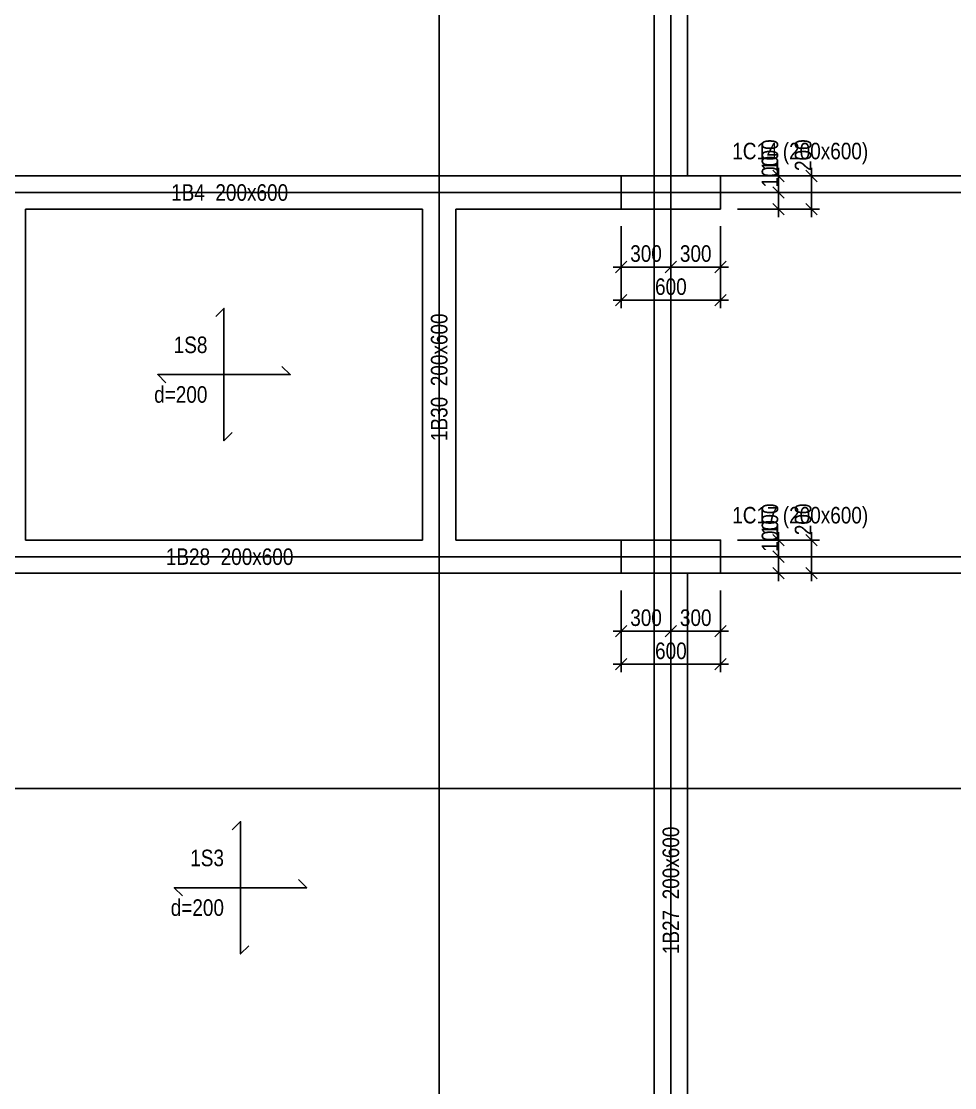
# Model space of a CAD drawing. Extents: x 0 to 206258, y -403073 to 0.
# Drawn here: x 37310 to 42949, y -32100 to -25658 of the extents above; entities that cross this region are included whole.
import ezdxf
from ezdxf.enums import TextEntityAlignment as Align
from ezdxf.lldxf.tags import DXFTag

# ---------------------------------------------------------------- set-up
doc = ezdxf.new("R2010")
doc.units = 0
doc.header["$LTSCALE"] = 1000
for name, color, linetype in [('Axis Line(Dir 1)', 8, 'CENTER2'), ('Axis Line(Dir 2)', 150, 'CENTER2'), ('Column Line', 7, 'Continuous'), ('Dimension Line', 5, 'Continuous'), ('Slab Edge Line', 5, 'Continuous'), ('Slab Label', 5, 'Continuous')]:
    doc.layers.add(name, color=color, linetype=linetype)
for name, color, linetype, true_color in [('Beam Label', 159, 'Continuous', 0x35424f), ('Beam Line', 159, 'HIDDEN2', 0x35424f), ('Column Label', 159, 'Continuous', 0x35424f), ('Ghost Axis Line', 254, 'Continuous', 0xbebebe)]:
    doc.layers.add(name, color=color, linetype=linetype, true_color=true_color)
doc.styles.add('Beam Label', font='ARIALN.TTF', dxfattribs={"height": 100})
doc.styles.add('Column Label', font='ARIALN.TTF', dxfattribs={"height": 100})
doc.styles.add('Dimension Text', font='ARIALN.TTF', dxfattribs={"height": 100})
doc.styles.add('Slab Label', font='ARIALN.TTF', dxfattribs={"height": 100})
tags = doc.linetypes.add('CENTER2', pattern=[1.125, 0.75, -0.125, 0.125, -0.125]).pattern_tags.tags
tags[10:11] = [DXFTag(74, 4), DXFTag(75, 0), DXFTag(340, '0'), DXFTag(46, 0.0), DXFTag(50, 0.0), DXFTag(44, 0.0), DXFTag(45, 0.0)]
tags[8:9] = [DXFTag(74, 4), DXFTag(75, 0), DXFTag(340, '0'), DXFTag(46, 0.0), DXFTag(50, 0.0), DXFTag(44, 0.0), DXFTag(45, 0.0)]
tags[6:7] = [DXFTag(74, 4), DXFTag(75, 0), DXFTag(340, '0'), DXFTag(46, 0.0), DXFTag(50, 0.0), DXFTag(44, 0.0), DXFTag(45, 0.0)]
tags[4:5] = [DXFTag(74, 4), DXFTag(75, 0), DXFTag(340, '0'), DXFTag(46, 0.0), DXFTag(50, 0.0), DXFTag(44, 0.0), DXFTag(45, 0.0)]
tags = doc.linetypes.add('HIDDEN2', pattern=[0.1875, 0.125, -0.0625]).pattern_tags.tags
tags[6:7] = [DXFTag(74, 4), DXFTag(75, 0), DXFTag(340, '0'), DXFTag(46, 0.0), DXFTag(50, 0.0), DXFTag(44, 0.0), DXFTag(45, 0.0)]
tags[4:5] = [DXFTag(74, 4), DXFTag(75, 0), DXFTag(340, '0'), DXFTag(46, 0.0), DXFTag(50, 0.0), DXFTag(44, 0.0), DXFTag(45, 0.0)]
doc.dimstyles.get("Standard").update_dxf_attribs({"dimtxt": 100, "dimasz": 30, "dimexe": 48.3, "dimexo": 103.5, "dimgap": 30, "dimtad": 1, "dimtoh": 1, "dimdec": 1, "dimdsep": 46, "dimtxsty": 'Dimension Text', "dimblk": 'PCDIM_TICK', "dimcen": 0.09, "dimclrd": 5, "dimclre": 5, "dimclrt": 5, "dimadec": 1, "dimazin": 0, "dimtp": 1, "dimtm": 1, "dimtfac": 1, "dimtdec": 4, "dimtofl": 0, "dimtmove": 0, "dimatfit": 3, "dimfxl": 1, "dimtolj": 1, "dimtzin": 0, "dimarcsym": 0})

# ---------------------------------------------------------------- blocks, each defined once
blk = doc.blocks.new('PCDIM_TICK')
at = {"layer": 'Dimension Line', "color": 0, "transparency": 33554687}
for p, q in [((1.15, 1.15), (-1.15, -1.15)), ((1.61, 0), (0, 0))]:
    blk.add_line(p, q, dxfattribs=at)
blk = doc.blocks.new('*U459')
at = {"layer": 'Dimension Line', "color": 5, "true_color": 0x0000ff, "transparency": 16777216}
for p, q in [((40934.3, -26895.7), (40934.3, -27190.5)), ((41234.3, -26895.7), (41234.3, -27190.5)), ((40934.3, -27142.2), (41234.3, -27142.2))]:
    blk.add_line(p, q, dxfattribs=at)
at = {"layer": 'Dimension Line', "color": 5, "true_color": 0x0000ff, "transparency": 16777216, "xscale": 30, "yscale": 30, "rotation": 180.0000000000004}
blk.add_blockref('PCDIM_TICK', (40934.3, -27142.2), dxfattribs=at)
at = {"layer": 'Dimension Line', "color": 5, "true_color": 0x0000ff, "transparency": 16777216, "xscale": 30, "yscale": 30}
blk.add_blockref('PCDIM_TICK', (41234.3, -27142.2), dxfattribs=at)
at = {"layer": 'Dimension Line', "color": 5, "true_color": 0x0000ff, "transparency": 16777216, "insert": (41084.3, -27112.2), "char_height": 100, "width": 181.501, "attachment_point": 8, "style": 'Dimension Text'}
blk.add_mtext('300', dxfattribs=at)
blk = doc.blocks.new('*U460')
at = {"layer": 'Dimension Line', "color": 5, "true_color": 0x0000ff, "transparency": 16777216}
for p, q in [((41234.3, -26895.7), (41234.3, -27190.5)), ((41534.3, -26895.7), (41534.3, -27190.5)), ((41234.3, -27142.2), (41534.3, -27142.2))]:
    blk.add_line(p, q, dxfattribs=at)
at = {"layer": 'Dimension Line', "color": 5, "true_color": 0x0000ff, "transparency": 16777216, "xscale": 30, "yscale": 30, "rotation": 180.0000000000004}
blk.add_blockref('PCDIM_TICK', (41234.3, -27142.2), dxfattribs=at)
at = {"layer": 'Dimension Line', "color": 5, "true_color": 0x0000ff, "transparency": 16777216, "xscale": 30, "yscale": 30}
blk.add_blockref('PCDIM_TICK', (41534.3, -27142.2), dxfattribs=at)
at = {"layer": 'Dimension Line', "color": 5, "true_color": 0x0000ff, "transparency": 16777216, "insert": (41384.3, -27112.2), "char_height": 100, "width": 181.501, "attachment_point": 8, "style": 'Dimension Text'}
blk.add_mtext('300', dxfattribs=at)
blk = doc.blocks.new('*U461')
at = {"layer": 'Dimension Line', "color": 5, "true_color": 0x0000ff, "transparency": 16777216}
for p, q in [((40934.3, -26895.7), (40934.3, -27390.5)), ((41534.3, -26895.7), (41534.3, -27390.5)), ((40934.3, -27342.2), (41534.3, -27342.2))]:
    blk.add_line(p, q, dxfattribs=at)
at = {"layer": 'Dimension Line', "color": 5, "true_color": 0x0000ff, "transparency": 16777216, "xscale": 30, "yscale": 30, "rotation": 180.0000000000004}
blk.add_blockref('PCDIM_TICK', (40934.3, -27342.2), dxfattribs=at)
at = {"layer": 'Dimension Line', "color": 5, "true_color": 0x0000ff, "transparency": 16777216, "xscale": 30, "yscale": 30}
blk.add_blockref('PCDIM_TICK', (41534.3, -27342.2), dxfattribs=at)
at = {"layer": 'Dimension Line', "color": 5, "true_color": 0x0000ff, "transparency": 16777216, "insert": (41234.3, -27312.2), "char_height": 100, "width": 181.97, "attachment_point": 8, "style": 'Dimension Text'}
blk.add_mtext('600', dxfattribs=at)
blk = doc.blocks.new('*U462')
at = {"layer": 'Dimension Line', "color": 5, "true_color": 0x0000ff, "transparency": 16777216}
for p, q in [((41884.3, -26692.2), (41884.3, -26662.2)), ((41637.8, -26692.2), (41932.6, -26692.2)), ((41884.3, -26792.2), (41884.3, -26692.2)), ((41637.8, -26792.2), (41932.6, -26792.2))]:
    blk.add_line(p, q, dxfattribs=at)
at = {"layer": 'Dimension Line', "color": 5, "true_color": 0x0000ff, "transparency": 16777216, "xscale": 30, "yscale": 30}
for p, rotation in [((41884.3, -26692.2), 89.99999999999447), ((41884.3, -26792.2), 269.9999999999834)]:
    blk.add_blockref('PCDIM_TICK', p, dxfattribs=dict(at, rotation=rotation))
at = {"layer": 'Dimension Line', "color": 5, "true_color": 0x0000ff, "transparency": 16777216, "insert": (41884.3, -26662.2), "char_height": 100, "width": 173.928, "attachment_point": 7, "rotation": 90, "style": 'Dimension Text'}
blk.add_mtext('100', dxfattribs=at)
blk = doc.blocks.new('*U463')
at = {"layer": 'Dimension Line', "color": 5, "true_color": 0x0000ff, "transparency": 16777216}
for p, q in [((41637.8, -26592.2), (41932.6, -26592.2)), ((41884.3, -26592.2), (41884.3, -26562.2)), ((41884.3, -26692.2), (41884.3, -26592.2)), ((41637.8, -26692.2), (41932.6, -26692.2))]:
    blk.add_line(p, q, dxfattribs=at)
at = {"layer": 'Dimension Line', "color": 5, "true_color": 0x0000ff, "transparency": 16777216, "xscale": 30, "yscale": 30}
for p, rotation in [((41884.3, -26592.2), 89.99999999999447), ((41884.3, -26692.2), 269.9999999999834)]:
    blk.add_blockref('PCDIM_TICK', p, dxfattribs=dict(at, rotation=rotation))
at = {"layer": 'Dimension Line', "color": 5, "true_color": 0x0000ff, "transparency": 16777216, "insert": (41884.3, -26562.2), "char_height": 100, "width": 173.928, "attachment_point": 7, "rotation": 90, "style": 'Dimension Text'}
blk.add_mtext('100', dxfattribs=at)
blk = doc.blocks.new('*U464')
at = {"layer": 'Dimension Line', "color": 5, "true_color": 0x0000ff, "transparency": 16777216}
for p, q in [((41637.8, -26592.2), (42132.6, -26592.2)), ((42084.3, -26592.2), (42084.3, -26562.2)), ((42084.3, -26792.2), (42084.3, -26592.2)), ((41637.8, -26792.2), (42132.6, -26792.2))]:
    blk.add_line(p, q, dxfattribs=at)
at = {"layer": 'Dimension Line', "color": 5, "true_color": 0x0000ff, "transparency": 16777216, "xscale": 30, "yscale": 30}
for p, rotation in [((42084.3, -26592.2), 89.99999999999447), ((42084.3, -26792.2), 269.9999999999834)]:
    blk.add_blockref('PCDIM_TICK', p, dxfattribs=dict(at, rotation=rotation))
at = {"layer": 'Dimension Line', "color": 5, "true_color": 0x0000ff, "transparency": 16777216, "insert": (42084.3, -26562.2), "char_height": 100, "width": 182.775, "attachment_point": 7, "rotation": 90, "style": 'Dimension Text'}
blk.add_mtext('200', dxfattribs=at)
blk = doc.blocks.new('*U471')
at = {"layer": 'Dimension Line', "color": 5, "true_color": 0x0000ff, "transparency": 16777216}
for p, q in [((40934.3, -29095.7), (40934.3, -29390.5)), ((41234.3, -29095.7), (41234.3, -29390.5)), ((40934.3, -29342.2), (41234.3, -29342.2))]:
    blk.add_line(p, q, dxfattribs=at)
at = {"layer": 'Dimension Line', "color": 5, "true_color": 0x0000ff, "transparency": 16777216, "xscale": 30, "yscale": 30, "rotation": 180.0000000000004}
blk.add_blockref('PCDIM_TICK', (40934.3, -29342.2), dxfattribs=at)
at = {"layer": 'Dimension Line', "color": 5, "true_color": 0x0000ff, "transparency": 16777216, "xscale": 30, "yscale": 30}
blk.add_blockref('PCDIM_TICK', (41234.3, -29342.2), dxfattribs=at)
at = {"layer": 'Dimension Line', "color": 5, "true_color": 0x0000ff, "transparency": 16777216, "insert": (41084.3, -29312.2), "char_height": 100, "width": 181.501, "attachment_point": 8, "style": 'Dimension Text'}
blk.add_mtext('300', dxfattribs=at)
blk = doc.blocks.new('*U472')
at = {"layer": 'Dimension Line', "color": 5, "true_color": 0x0000ff, "transparency": 16777216}
for p, q in [((41234.3, -29095.7), (41234.3, -29390.5)), ((41534.3, -29095.7), (41534.3, -29390.5)), ((41234.3, -29342.2), (41534.3, -29342.2))]:
    blk.add_line(p, q, dxfattribs=at)
at = {"layer": 'Dimension Line', "color": 5, "true_color": 0x0000ff, "transparency": 16777216, "xscale": 30, "yscale": 30, "rotation": 180.0000000000004}
blk.add_blockref('PCDIM_TICK', (41234.3, -29342.2), dxfattribs=at)
at = {"layer": 'Dimension Line', "color": 5, "true_color": 0x0000ff, "transparency": 16777216, "xscale": 30, "yscale": 30}
blk.add_blockref('PCDIM_TICK', (41534.3, -29342.2), dxfattribs=at)
at = {"layer": 'Dimension Line', "color": 5, "true_color": 0x0000ff, "transparency": 16777216, "insert": (41384.3, -29312.2), "char_height": 100, "width": 181.501, "attachment_point": 8, "style": 'Dimension Text'}
blk.add_mtext('300', dxfattribs=at)
blk = doc.blocks.new('*U473')
at = {"layer": 'Dimension Line', "color": 5, "true_color": 0x0000ff, "transparency": 16777216}
for p, q in [((40934.3, -29095.7), (40934.3, -29590.5)), ((41534.3, -29095.7), (41534.3, -29590.5)), ((40934.3, -29542.2), (41534.3, -29542.2))]:
    blk.add_line(p, q, dxfattribs=at)
at = {"layer": 'Dimension Line', "color": 5, "true_color": 0x0000ff, "transparency": 16777216, "xscale": 30, "yscale": 30, "rotation": 180.0000000000004}
blk.add_blockref('PCDIM_TICK', (40934.3, -29542.2), dxfattribs=at)
at = {"layer": 'Dimension Line', "color": 5, "true_color": 0x0000ff, "transparency": 16777216, "xscale": 30, "yscale": 30}
blk.add_blockref('PCDIM_TICK', (41534.3, -29542.2), dxfattribs=at)
at = {"layer": 'Dimension Line', "color": 5, "true_color": 0x0000ff, "transparency": 16777216, "insert": (41234.3, -29512.2), "char_height": 100, "width": 181.97, "attachment_point": 8, "style": 'Dimension Text'}
blk.add_mtext('600', dxfattribs=at)
blk = doc.blocks.new('*U474')
at = {"layer": 'Dimension Line', "color": 5, "true_color": 0x0000ff, "transparency": 16777216}
for p, q in [((41637.8, -28892.2), (41932.6, -28892.2)), ((41884.3, -28892.2), (41884.3, -28862.2)), ((41884.3, -28992.2), (41884.3, -28892.2)), ((41637.8, -28992.2), (41932.6, -28992.2))]:
    blk.add_line(p, q, dxfattribs=at)
at = {"layer": 'Dimension Line', "color": 5, "true_color": 0x0000ff, "transparency": 16777216, "xscale": 30, "yscale": 30}
for p, rotation in [((41884.3, -28892.2), 89.99999999999447), ((41884.3, -28992.2), 269.9999999999834)]:
    blk.add_blockref('PCDIM_TICK', p, dxfattribs=dict(at, rotation=rotation))
at = {"layer": 'Dimension Line', "color": 5, "true_color": 0x0000ff, "transparency": 16777216, "insert": (41884.3, -28862.2), "char_height": 100, "width": 173.928, "attachment_point": 7, "rotation": 90, "style": 'Dimension Text'}
blk.add_mtext('100', dxfattribs=at)
blk = doc.blocks.new('*U475')
at = {"layer": 'Dimension Line', "color": 5, "true_color": 0x0000ff, "transparency": 16777216}
for p, q in [((41637.8, -28792.2), (41932.6, -28792.2)), ((41884.3, -28792.2), (41884.3, -28762.2)), ((41884.3, -28892.2), (41884.3, -28792.2)), ((41637.8, -28892.2), (41932.6, -28892.2))]:
    blk.add_line(p, q, dxfattribs=at)
at = {"layer": 'Dimension Line', "color": 5, "true_color": 0x0000ff, "transparency": 16777216, "xscale": 30, "yscale": 30}
for p, rotation in [((41884.3, -28792.2), 89.99999999999447), ((41884.3, -28892.2), 269.9999999999834)]:
    blk.add_blockref('PCDIM_TICK', p, dxfattribs=dict(at, rotation=rotation))
at = {"layer": 'Dimension Line', "color": 5, "true_color": 0x0000ff, "transparency": 16777216, "insert": (41884.3, -28762.2), "char_height": 100, "width": 173.928, "attachment_point": 7, "rotation": 90, "style": 'Dimension Text'}
blk.add_mtext('100', dxfattribs=at)
blk = doc.blocks.new('*U476')
at = {"layer": 'Dimension Line', "color": 5, "true_color": 0x0000ff, "transparency": 16777216}
for p, q in [((41637.8, -28792.2), (42132.6, -28792.2)), ((42084.3, -28792.2), (42084.3, -28762.2)), ((42084.3, -28992.2), (42084.3, -28792.2)), ((41637.8, -28992.2), (42132.6, -28992.2))]:
    blk.add_line(p, q, dxfattribs=at)
at = {"layer": 'Dimension Line', "color": 5, "true_color": 0x0000ff, "transparency": 16777216, "xscale": 30, "yscale": 30}
for p, rotation in [((42084.3, -28792.2), 89.99999999999447), ((42084.3, -28992.2), 269.9999999999834)]:
    blk.add_blockref('PCDIM_TICK', p, dxfattribs=dict(at, rotation=rotation))
at = {"layer": 'Dimension Line', "color": 5, "true_color": 0x0000ff, "transparency": 16777216, "insert": (42084.3, -28762.2), "char_height": 100, "width": 182.775, "attachment_point": 7, "rotation": 90, "style": 'Dimension Text'}
blk.add_mtext('200', dxfattribs=at)

msp = doc.modelspace()

# ---------------------------------------------------------------- linework, layer by layer
at = {"layer": 'Axis Line(Dir 1)', "transparency": 33554687}
for points in [[(34034.29, -26692.207), (51834.29, -26692.207)], [(34034.29, -28892.207), (51834.29, -28892.207)], [(34034.29, -30292.207), (51834.29, -30292.207)]]:
    msp.add_lwpolyline(points, dxfattribs=at)
at = {"layer": 'Axis Line(Dir 2)', "transparency": 33554687}
for points in [[(39834.29, -38092.207), (39834.29, -14292.207)], [(41234.29, -38092.207), (41234.29, -14292.207)]]:
    msp.add_lwpolyline(points, dxfattribs=at)
at = {"layer": 'Beam Line', "transparency": 33554687}
for points in [[(41134.29, -26592.207), (41134.29, -21492.207)], [(41334.29, -26592.207), (41334.29, -21492.207)], [(36334.29, -26592.207), (40934.29, -26592.207)], [(37334.29, -26792.207), (39734.29, -26792.207)], [(37334.29, -28792.207), (37334.29, -26792.207)], [(39734.29, -28792.207), (39734.29, -26792.207)], [(39934.29, -26792.207), (40934.29, -26792.207)], [(39934.29, -28792.207), (39934.29, -26792.207)], [(37334.29, -28792.207), (39734.29, -28792.207)], [(39934.29, -28792.207), (40934.29, -28792.207)], [(36334.29, -28992.207), (40934.29, -28992.207)], [(41134.29, -32792.207), (41134.29, -28992.207)], [(41334.29, -32792.207), (41334.29, -28992.207)]]:
    msp.add_lwpolyline(points, dxfattribs=at)
at = {"layer": 'Column Line', "transparency": 33554687}
for points in [[(41534.29, -26792.207), (41534.29, -26592.207), (40934.29, -26592.207), (40934.29, -26792.207)], [(41534.29, -28992.207), (41534.29, -28792.207), (40934.29, -28792.207), (40934.29, -28992.207)]]:
    msp.add_lwpolyline(points, close=True, dxfattribs=at)
at = {"layer": 'Ghost Axis Line', "transparency": 33554687}
for points in [[(41134.29, -38092.207), (41134.29, -14292.207)], [(34034.29, -26592.207), (51834.29, -26592.207)], [(34034.29, -28992.207), (51834.29, -28992.207)]]:
    msp.add_lwpolyline(points, dxfattribs=at)
at = {"layer": 'Slab Edge Line', "transparency": 33554687}
for points in [[(38484.793, -27441.704), (38534.29, -27392.207)], [(38534.29, -28192.207), (38534.29, -27392.207)], [(38884.793, -27742.709), (38934.29, -27792.207)], [(38134.29, -27792.207), (38934.29, -27792.207)], [(38183.788, -27841.704), (38134.29, -27792.207)], [(38583.788, -28142.709), (38534.29, -28192.207)], [(38584.793, -30541.704), (38634.29, -30492.207)], [(38634.29, -31292.207), (38634.29, -30492.207)], [(38984.793, -30842.709), (39034.29, -30892.207)], [(38234.29, -30892.207), (39034.29, -30892.207)], [(38283.788, -30941.704), (38234.29, -30892.207)], [(38683.788, -31242.709), (38634.29, -31292.207)]]:
    msp.add_lwpolyline(points, close=True, dxfattribs=at)

# ---------------------------------------------------------------- texts
at = {"layer": 'Beam Label', "transparency": 33554687, "style": 'Beam Label'}
for s, p in [('1B4  200x600 ', (38584.29, -26692.207)), ('1B28  200x600 ', (38584.29, -28892.207))]:
    msp.add_text(s, height=100, dxfattribs=at).set_placement(p, align=Align.MIDDLE_CENTER)
for s, p in [('1B30  200x600 ', (39834.29, -27792.207)), ('1B27  200x600 ', (41234.29, -30892.207))]:
    msp.add_text(s, height=100, rotation=90, dxfattribs=at).set_placement(p, align=Align.MIDDLE_CENTER)
at = {"layer": 'Column Label', "transparency": 33554687, "style": 'Column Label'}
for s, p in [('1C14 (200x600)', (41605.001, -26521.496)), ('1C17 (200x600)', (41605.001, -28721.496))]:
    msp.add_text(s, height=100, dxfattribs=at).set_placement(p, align=Align.BOTTOM_LEFT)
at = {"layer": 'Slab Label', "transparency": 33554687, "style": 'Slab Label'}
for s, p in [('1S8', (38434.29, -27692.207)), ('d=200', (38434.29, -27992.207)), ('1S3', (38534.29, -30792.207)), ('d=200', (38534.29, -31092.207))]:
    msp.add_text(s, height=100, dxfattribs=at).set_placement(p, align=Align.BOTTOM_RIGHT)

# ---------------------------------------------------------------- dimensions: what is measured, and where the dimension line sits
at = {"layer": 'Dimension Line', "transparency": 33554687}
for p1, p2, distance, picture, middle in [((41534.29, -26692.207), (41534.29, -26592.207), -350, '*U463', (41884.29, -26642.207)), ((41534.29, -26792.207), (41534.29, -26592.207), -550, '*U464', (42084.29, -26692.207)), ((41534.29, -26792.207), (41534.29, -26692.207), -350, '*U462', (41884.29, -26742.207)), ((40934.29, -26792.207), (41234.29, -26792.207), -350, '*U459', (41084.29, -27142.207)), ((40934.29, -26792.207), (41534.29, -26792.207), -550, '*U461', (41234.29, -27342.207)), ((41234.29, -26792.207), (41534.29, -26792.207), -350, '*U460', (41384.29, -27142.207)), ((41534.29, -28892.207), (41534.29, -28792.207), -350, '*U475', (41884.29, -28842.207)), ((41534.29, -28992.207), (41534.29, -28792.207), -550, '*U476', (42084.29, -28892.207)), ((41534.29, -28992.207), (41534.29, -28892.207), -350, '*U474', (41884.29, -28942.207)), ((40934.29, -28992.207), (41234.29, -28992.207), -350, '*U471', (41084.29, -29342.207)), ((40934.29, -28992.207), (41534.29, -28992.207), -550, '*U473', (41234.29, -29542.207)), ((41234.29, -28992.207), (41534.29, -28992.207), -350, '*U472', (41384.29, -29342.207))]:
    dim = msp.add_aligned_dim(p1=p1, p2=p2, distance=distance, dimstyle='Standard', override={"dimscale": 1, "dimtxt": 100, "dimasz": 30, "dimexe": 48.3, "dimexo": 103.5, "dimgap": 30, "dimtad": 1, "dimtih": 0, "dimdec": 1, "dimlfac": 1, "dimzin": 8, "dimlunit": 2, "dimpost": '', "dimtxsty": 'Dimension Text', "dimblk": 'PCDIM_TICK', "dimse1": 0, "dimse2": 0, "dimsd2": 0, "dimclrd": 5, "dimclre": 5, "dimclrt": 5, "dimaunit": 0, "dimadec": 1, "dimazin": 0, "dimtol": 0, "dimtp": 1, "dimtm": 1, "dimtmove": 0}, dxfattribs=at)
    dim.commit()
    dim.dimension.update_dxf_attribs({"geometry": picture, "text_midpoint": middle})

doc.saveas('drawing.dxf')
